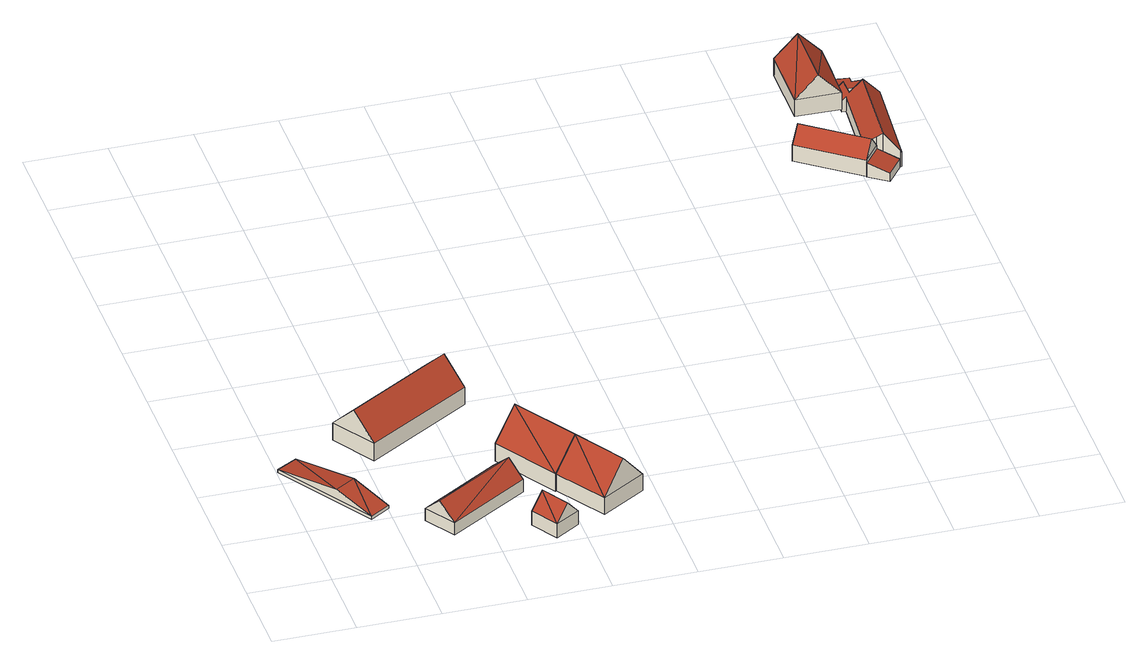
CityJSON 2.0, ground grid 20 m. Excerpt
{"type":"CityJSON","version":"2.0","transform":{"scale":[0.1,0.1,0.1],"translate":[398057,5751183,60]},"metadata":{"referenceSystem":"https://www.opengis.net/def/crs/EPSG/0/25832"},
"CityObjects":{
"building1":{"type":"Building","attributes":{"Gemeindeschluessel":"05515000","Geometrietyp2DReferenz":"3000","function":"51003_1201","roofType":"3100","measuredHeight":3.44},"geometry":[{"type":"Solid","lod":"2","boundaries":[[[[0,1,2,3]],[[4,5,1,0]],[[6,7,5,4]],[[3,2,7,6]],[[0,8,4]],[[6,9,3]],[[0,3,9]],[[9,8,0]],[[8,9,6]],[[6,4,8]],[[1,5,7,2]]]],"semantics":{"surfaces":[{"type":"WallSurface"},{"type":"RoofSurface"},{"type":"GroundSurface"}],"values":[[0,0,0,0,0,0,1,1,1,1,2]]}}]},
"building2":{"type":"Building","attributes":{"Gemeindeschluessel":"05515000","Geometrietyp2DReferenz":"3000","function":"31001_2700","roofType":"3100","measuredHeight":7.24},"geometry":[{"type":"Solid","lod":"2","boundaries":[[[[10,11,12,13]],[[14,15,11,10]],[[16,17,15,14]],[[13,12,17,16]],[[10,18,14]],[[16,19,13]],[[19,18,10]],[[10,13,19]],[[16,14,18]],[[18,19,16]],[[11,15,17,12]]]],"semantics":{"surfaces":[{"type":"WallSurface"},{"type":"RoofSurface"},{"type":"GroundSurface"}],"values":[[0,0,0,0,0,0,1,1,1,1,2]]}}]},
"building3":{"type":"Building","attributes":{"Gemeindeschluessel":"05515000","Geometrietyp2DReferenz":"3000","function":"31001_2700","roofType":"3100","measuredHeight":10.9},"geometry":[{"type":"Solid","lod":"2","boundaries":[[[[20,21,22,23]],[[24,25,21,20]],[[26,27,25,24]],[[23,22,27,26]],[[20,28,24]],[[26,29,23]],[[23,29,28,20]],[[24,28,29,26]],[[21,25,27,22]]]],"semantics":{"surfaces":[{"type":"WallSurface"},{"type":"RoofSurface"},{"type":"GroundSurface"}],"values":[[0,0,0,0,0,0,1,1,2]]}}]},
"building4":{"type":"Building","attributes":{"Gemeindeschluessel":"05515000","Geometrietyp2DReferenz":"3000","function":"31001_2700","roofType":"3100","measuredHeight":7.67},"geometry":[{"type":"Solid","lod":"2","boundaries":[[[[30,31,32,33]],[[34,35,31,30]],[[36,37,35,34]],[[33,32,37,36]],[[30,38,34]],[[36,39,33]],[[33,39,38]],[[38,30,33]],[[39,36,34]],[[34,38,39]],[[31,35,37,32]]]],"semantics":{"surfaces":[{"type":"WallSurface"},{"type":"RoofSurface"},{"type":"GroundSurface"}],"values":[[0,0,0,0,0,0,1,1,1,1,2]]}}]},
"building5":{"type":"Building","attributes":{"Gemeindeschluessel":"05515000","Geometrietyp2DReferenz":"3000","function":"31001_2700","roofType":"3100","measuredHeight":12.27},"geometry":[{"type":"Solid","lod":"2","boundaries":[[[[40,41,42,43]],[[44,45,41,40]],[[46,47,45,44]],[[43,42,47,46]],[[40,48,44]],[[46,49,43]],[[43,49,48]],[[48,40,43]],[[49,46,44]],[[44,48,49]],[[41,45,47,42]]]],"semantics":{"surfaces":[{"type":"WallSurface"},{"type":"RoofSurface"},{"type":"GroundSurface"}],"values":[[0,0,0,0,0,0,1,1,1,1,2]]}}]},
"building6":{"type":"Building","attributes":{"Gemeindeschluessel":"05515000","Geometrietyp2DReferenz":"3000","function":"31001_1000","roofType":"3100","measuredHeight":12.04},"address":[{"country":"Germany","locality":"Münster","thoroughfareNumber":"26","thoroughfareName":"Alte Viehstraße"}],"geometry":[{"type":"Solid","lod":"2","boundaries":[[[[50,51,52,46]],[[53,54,51,50]],[[43,55,54,53]],[[46,52,55,43]],[[50,56,53]],[[43,49,46]],[[56,50,46]],[[46,49,56]],[[53,56,49]],[[49,43,53]],[[51,54,55,52]]]],"semantics":{"surfaces":[{"type":"WallSurface"},{"type":"RoofSurface"},{"type":"GroundSurface"}],"values":[[0,0,0,0,0,0,1,1,1,1,2]]}}]},
"building7":{"type":"Building","attributes":{"Gemeindeschluessel":"05515000","Geometrietyp2DReferenz":"3000","function":"31001_2700","roofType":"5000","measuredHeight":8.12},"geometry":[{"type":"Solid","lod":"2","boundaries":[[[[57,58,59,60]],[[61,62,58,57]],[[63,64,62,61]],[[65,66,64,63]],[[60,59,66,65]],[[67,68,57,60]],[[67,65,63]],[[67,63,61]],[[61,68,67]],[[57,68,61]],[[65,67,60]],[[58,62,64,66,59]]]],"semantics":{"surfaces":[{"type":"WallSurface"},{"type":"RoofSurface"},{"type":"GroundSurface"}],"values":[[0,0,0,0,0,1,1,1,1,0,0,2]]}}]},
"building8":{"type":"Building","attributes":{"Gemeindeschluessel":"05515000","Geometrietyp2DReferenz":"3000","function":"31001_2700","roofType":"2100","measuredHeight":3.71},"geometry":[{"type":"Solid","lod":"2","boundaries":[[[[69,70,71,72]],[[73,74,70,69]],[[75,76,74,73]],[[72,71,76,75]],[[73,69,72,75]],[[70,74,76,71]]]],"semantics":{"surfaces":[{"type":"WallSurface"},{"type":"RoofSurface"},{"type":"GroundSurface"}],"values":[[0,0,0,0,1,2]]}}]},
"building9":{"type":"Building","attributes":{"Gemeindeschluessel":"05515000","Geometrietyp2DReferenz":"3000","function":"31001_1000","roofType":"3100","measuredHeight":10.39},"address":[{"country":"Germany","locality":"Münster","thoroughfareNumber":"25","thoroughfareName":"Alte Viehstraße"}],"geometry":[{"type":"Solid","lod":"2","boundaries":[[[[77,78,79,80]],[[81,82,78,77]],[[83,84,82,81]],[[85,86,84,83]],[[87,88,86,85]],[[80,79,88,87]],[[89,80,87]],[[87,90,89]],[[77,89,90]],[[90,85,83,81,77]],[[89,77,80]],[[87,85,90]],[[78,82,84,86,88,79]]]],"semantics":{"surfaces":[{"type":"WallSurface"},{"type":"RoofSurface"},{"type":"GroundSurface"}],"values":[[0,0,0,0,0,0,1,1,1,1,0,0,2]]}}]},
"building10":{"type":"Building","attributes":{"Gemeindeschluessel":"05515000","Geometrietyp2DReferenz":"3000","function":"31001_2700","roofType":"3100","measuredHeight":7.91},"geometry":[{"type":"Solid","lod":"2","boundaries":[[[[91,92,93,94]],[[95,96,92,91]],[[97,98,96,95]],[[99,100,98,97]],[[101,102,100,99]],[[103,104,102,101]],[[105,106,104,103]],[[107,108,106,105]],[[109,110,108,107]],[[111,112,110,109]],[[113,114,112,111]],[[115,116,114,113]],[[94,93,116,115]],[[109,107,105,103,101,99,97,95,91,111]],[[94,115,113,111,91]],[[92,96,98,100,102,104,106,108,110,112,114,116,93]]]],"semantics":{"surfaces":[{"type":"WallSurface"},{"type":"RoofSurface"},{"type":"GroundSurface"}],"values":[[0,0,0,0,0,0,0,0,0,0,0,0,0,1,1,2]]}}]},
"building11":{"type":"Building","attributes":{"Gemeindeschluessel":"05515000","Geometrietyp2DReferenz":"3000","function":"31001_1100","roofType":"2100","measuredHeight":2.77},"geometry":[{"type":"Solid","lod":"2","boundaries":[[[[117,118,119,120]],[[121,84,118,117]],[[122,82,84,121]],[[123,124,82,122]],[[125,126,124,123]],[[127,128,126,125]],[[129,130,128,127]],[[120,119,130,129]],[[127,125,123,122,121,117,120,129]],[[118,84,82,124,126,128,130,119]]]],"semantics":{"surfaces":[{"type":"WallSurface"},{"type":"RoofSurface"},{"type":"GroundSurface"}],"values":[[0,0,0,0,0,0,0,0,1,2]]}}]}
},
"vertices":[
[151,199,23],[151,199,15],[200,231,15],[200,231,23],[1,439,23],[1,439,15],[52,469,23],[52,469,15],[95,289,49],[145,320,49],
[462,284,49],[462,284,16],[265,160,16],[265,160,49],[509,209,49],[509,209,16],[312,85,49],[312,85,16],[486,247,89],[288,123,89],
[224,430,57],[224,430,10],[483,590,10],[483,590,57],[158,536,57],[158,536,10],[417,696,57],[417,696,10],[191,483,119],[450,643,119],
[489,71,58],[489,71,20],[529,4,20],[529,4,58],[549,108,58],[549,108,20],[589,42,58],[589,42,20],[519,90,97],[559,23,97],
[483,345,64],[483,345,16],[580,190,16],[580,190,64],[593,414,64],[593,414,16],[690,258,64],[690,258,16],[538,379,139],[635,224,139],
[767,134,64],[767,134,19],[690,258,19],[658,66,64],[658,66,19],[580,190,19],[712,100,139],
[1463,1319,55],[1463,1319,12],[1606,1213,12],[1606,1213,55],[1503,1370,55],[1503,1370,12],[1620,1283,55],[1620,1283,12],[1645,1264,55],[1645,1264,12],[1626,1239,93],[1483,1345,93],
[1689,1229,33],[1689,1229,11],[1645,1264,11],[1645,1264,48],[1652,1179,33],[1652,1179,11],[1606,1213,48],[1606,1213,11],
[1627,1647,66],[1627,1647,20],[1516,1649,20],[1516,1649,66],[1626,1558,66],[1626,1558,20],[1625,1530,66],[1625,1530,20],[1624,1475,66],[1624,1475,20],[1514,1477,66],[1514,1477,20],[1572,1648,124],[1569,1476,124],
[1657,1255,92],[1657,1255,13],[1689,1229,13],[1689,1229,56],[1645,1264,79],[1645,1264,13],[1620,1283,53],[1620,1283,13],[1635,1475,52],[1635,1475,13],[1624,1475,42],[1624,1475,13],[1625,1530,38],[1625,1530,13],[1644,1530,57],[1644,1530,13],[1643,1516,58],[1643,1516,13],[1643,1480,60],[1643,1480,13],[1674,1477,92],[1674,1477,13],[1713,1474,52],[1713,1474,13],[1693,1227,53],[1693,1227,13],
[1644,1530,46],[1644,1530,20],[1643,1516,20],[1643,1516,46],[1625,1530,47],[1626,1558,47],[1666,1557,45],[1666,1557,20],[1666,1542,45],[1666,1542,20],[1689,1542,44],[1689,1542,20],[1689,1515,44],[1689,1515,20]
]}
